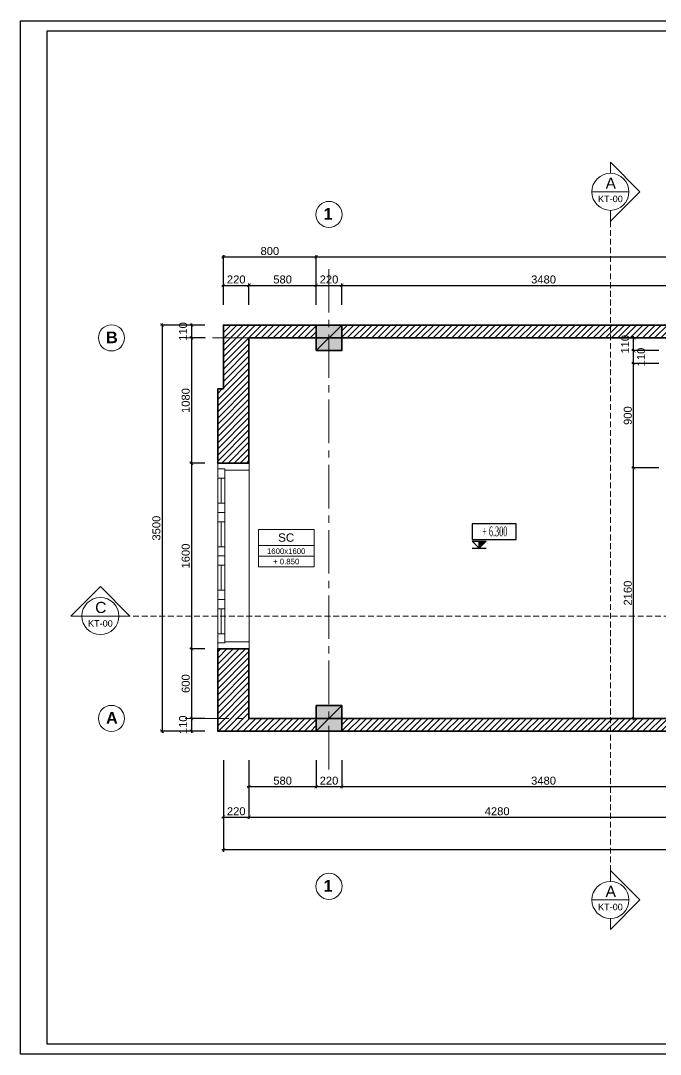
# Model space of a CAD drawing. Header units: millimetres. Extents: x 522695 to 636011, y 461124 to 505319.
# Drawn here: x 548392 to 553908, y 461124 to 470034 of the extents above; entities that cross this region are included whole.
import ezdxf
from ezdxf.enums import TextEntityAlignment as Align

# ---------------------------------------------------------------- set-up
doc = ezdxf.new("R2010")
doc.units = ezdxf.units.MM
doc.header["$LTSCALE"] = 500
doc.header["$MEASUREMENT"] = 0
doc.linetypes.add('CENTER2', pattern=[1.125, 0.75, -0.125, 0.125, -0.125])
doc.linetypes.add('DASHED2', pattern=[0.375, 0.25, -0.125])
doc.layers.get('0').update_dxf_attribs({"linetype": 'CONTINUOUS'})
doc.layers.get('DEFPOINTS').update_dxf_attribs({"color": 250, "linetype": 'CONTINUOUS'})
for name, color, linetype, lineweight in [('DH_CAT', 3, 'CONTINUOUS', 35), ('DH_HATCH', 250, 'CONTINUOUS', 5), ('DH_KHUAT', 149, 'DASHED2', 9), ('DH_KTHUOC', 8, 'CONTINUOUS', 5), ('DH_NOITHAT', 252, 'CONTINUOUS', 9), ('DH_TEXT', 4, 'CONTINUOUS', 13), ('DH_THAY', 4, 'CONTINUOUS', 13), ('DH_TRUC', 251, 'CENTER2', 5), ('TEXT', 3, 'CONTINUOUS', 25)]:
    doc.layers.add(name, color=color, linetype=linetype, lineweight=lineweight)
doc.layers.add('E_Thay', color=33, linetype='CONTINUOUS')
doc.layers.add('IN', color=5, linetype='CONTINUOUS')
doc.styles.add('arial', font='arial.ttf')
doc.styles.add('DH_ARIAL_B', font='arialbd.ttf')
doc.styles.add('DH_KITHUOC', font='arial.ttf')
doc.styles.add('ROMANSssss', font='vntimeh.shx', dxfattribs={"width": 0.55})
doc.dimstyles.new('DH_100s', dxfattribs={"dimtxt": 230, "dimasz": 100, "dimexe": 50, "dimexo": 0, "dimgap": 50, "dimtad": 1, "dimdec": 0, "dimzin": 0, "dimdsep": 46, "dimtxsty": 'DH_KITHUOC', "dimblk1": 'ARCHTICK', "dimblk2": 'ARCHTICK', "dimsah": 1, "dimcen": 90, "dimdle": 50, "dimclrd": 8, "dimclre": 8, "dimclrt": 4, "dimadec": 0, "dimazin": 0, "dimtfac": 100, "dimtdec": 0, "dimtofl": 0, "dimtmove": 2, "dimatfit": 3, "dimldrblk": 'ARCHTICK', "dimfxl": 1, "dimtolj": 2, "dimtzin": 0, "dimarcsym": 0})

# ---------------------------------------------------------------- blocks, each defined once
blk = doc.blocks.new('*U306')
blk.add_line((60, 270.4), (1540, 270.4))
at = {"color": 8}
for p, q in [((130, 60.4), (345, 60.4)), ((130, 30.4), (345, 30.4)), ((130, 0.4), (345, 0.4)), ((505, 60.4), (720, 60.4)), ((505, 30.4), (720, 30.4)), ((505, 0.4), (720, 0.4)), ((880, 60.4), (1095, 60.4)), ((880, 30.4), (1095, 30.4)), ((880, 0.4), (1095, 0.4)), ((1255, 60.4), (1470, 60.4)), ((1255, 30.4), (1470, 30.4)), ((1255, 0.4), (1470, 0.4))]:
    blk.add_line(p, q, dxfattribs=at)
for points in [[(50, 60.4), (60, 60.4), (60, 270.4), (0, 270.4), (0, 0.4), (50, 0.4)], [(1550, 60.4), (1540, 60.4), (1540, 270.4), (1600, 270.4), (1600, 0.4), (1550, 0.4)]]:
    blk.add_lwpolyline(points, close=True)
for points in [[(50, 60.4), (50, 0.4), (130, 0.4), (130, 60.4)], [(425, 60.4), (425, 0.4), (345, 0.4), (345, 60.4)], [(425, 60.4), (425, 0.4), (505, 0.4), (505, 60.4)], [(800, 60.4), (800, 0.4), (720, 0.4), (720, 60.4)], [(800, 60.4), (800, 0.4), (880, 0.4), (880, 60.4)], [(1175, 60.4), (1175, 0.4), (1095, 0.4), (1095, 60.4)], [(1175, 60.4), (1175, 0.4), (1255, 0.4), (1255, 60.4)], [(1550, 60.4), (1550, 0.4), (1470, 0.4), (1470, 60.4)]]:
    blk.add_lwpolyline(points, close=True, dxfattribs=at)
blk = doc.blocks.new('KHUNGTEN_A3')
at = {"color": 3}
blk.add_lwpolyline([(0, 14850), (21000, 14850), (21000, 0), (0, 0)], close=True, dxfattribs=at)
blk.add_lwpolyline([(380, 14704), (20854, 14704), (20854, 146), (380, 146)], close=True)
blk = doc.blocks.new('cot220')
at = {"layer": 'DH_HATCH'}
blk.add_hatch(color=256, dxfattribs=at).paths.add_polyline_path([(-110, -110), (110, -110), (110, 110), (-110, 110)])
at = {"layer": 'DH_CAT'}
blk.add_lwpolyline([(-110, -110), (110, -110), (110, 110), (-110, 110)], close=True, dxfattribs=at)
blk.add_lwpolyline([(110, 110), (-110, -110)], dxfattribs=at)
blk = doc.blocks.new('_ARCHTICK')
at = {"color": 0, "linetype": 'ByBlock', "const_width": 0.15}
blk.add_lwpolyline([(-0.5, -0.5), (0.5, 0.5)], dxfattribs=at)
blk = doc.blocks.new('*D468')
at = {"layer": 'DEFPOINTS', "color": 0, "transparency": 16777216}
for p in [(549980.3, 467409.8), (549865.6, 467299.8), (549980.3, 467299.8)]:
    blk.add_point(p, dxfattribs=at)
at = {"layer": 'DH_KTHUOC', "color": 8, "lineweight": -2, "transparency": 16777216}
for p, q in [((549865.6, 467424.8), (549865.6, 467284.8)), ((549980.3, 467409.8), (549850.6, 467409.8)), ((549980.3, 467299.8), (549850.6, 467299.8))]:
    blk.add_line(p, q, dxfattribs=at)
at = {"layer": 'DH_KTHUOC', "color": 8, "lineweight": -2, "transparency": 16777216, "xscale": 30, "yscale": 30, "zscale": 30}
for p, rotation in [((549865.6, 467409.8), 90), ((549865.6, 467299.8), 270)]:
    blk.add_blockref('_ARCHTICK', p, dxfattribs=dict(at, rotation=rotation))
at = {"layer": 'DH_KTHUOC', "color": 4, "transparency": 16777216, "insert": (549792.9, 467354.8), "char_height": 69, "attachment_point": 5, "rotation": 90, "style": 'DH_KITHUOC'}
blk.add_mtext('\\A2;110', dxfattribs=at)
blk = doc.blocks.new('*D469')
at = {"layer": 'DEFPOINTS', "color": 0, "transparency": 16777216}
for p in [(549980.3, 467299.8), (549865.6, 466219.8), (549980.3, 466219.8)]:
    blk.add_point(p, dxfattribs=at)
at = {"layer": 'DH_KTHUOC', "color": 8, "lineweight": -2, "transparency": 16777216}
for p, q in [((549980.3, 467299.8), (549850.6, 467299.8)), ((549865.6, 467314.8), (549865.6, 466204.8)), ((549980.3, 466219.8), (549850.6, 466219.8))]:
    blk.add_line(p, q, dxfattribs=at)
at = {"layer": 'DH_KTHUOC', "color": 8, "lineweight": -2, "transparency": 16777216, "xscale": 30, "yscale": 30, "zscale": 30}
for p, rotation in [((549865.6, 467299.8), 90), ((549865.6, 466219.8), 270)]:
    blk.add_blockref('_ARCHTICK', p, dxfattribs=dict(at, rotation=rotation))
at = {"layer": 'DH_KTHUOC', "color": 4, "transparency": 16777216, "insert": (549815.4, 466759.8), "char_height": 69, "attachment_point": 5, "rotation": 90, "style": 'DH_KITHUOC'}
blk.add_mtext('\\A2;1080', dxfattribs=at)
blk = doc.blocks.new('*D470')
at = {"layer": 'DEFPOINTS', "color": 0, "transparency": 16777216}
for p in [(549980.3, 466219.8), (549865.6, 464619.8), (549980.3, 464619.8)]:
    blk.add_point(p, dxfattribs=at)
at = {"layer": 'DH_KTHUOC', "color": 8, "lineweight": -2, "transparency": 16777216}
for p, q in [((549980.3, 466219.8), (549850.6, 466219.8)), ((549865.6, 466234.8), (549865.6, 464604.8)), ((549980.3, 464619.8), (549850.6, 464619.8))]:
    blk.add_line(p, q, dxfattribs=at)
at = {"layer": 'DH_KTHUOC', "color": 8, "lineweight": -2, "transparency": 16777216, "xscale": 30, "yscale": 30, "zscale": 30}
for p, rotation in [((549865.6, 466219.8), 90), ((549865.6, 464619.8), 270)]:
    blk.add_blockref('_ARCHTICK', p, dxfattribs=dict(at, rotation=rotation))
at = {"layer": 'DH_KTHUOC', "color": 4, "transparency": 16777216, "insert": (549815.4, 465419.8), "char_height": 69, "attachment_point": 5, "rotation": 90, "style": 'DH_KITHUOC'}
blk.add_mtext('\\A2;1600', dxfattribs=at)
blk = doc.blocks.new('*D471')
at = {"layer": 'DEFPOINTS', "color": 0, "transparency": 16777216}
for p in [(549980.3, 464619.8), (549865.6, 464019.8), (549980.3, 464019.8)]:
    blk.add_point(p, dxfattribs=at)
at = {"layer": 'DH_KTHUOC', "color": 8, "lineweight": -2, "transparency": 16777216}
for p, q in [((549980.3, 464619.8), (549850.6, 464619.8)), ((549865.6, 464634.8), (549865.6, 464004.8)), ((549980.3, 464019.8), (549850.6, 464019.8))]:
    blk.add_line(p, q, dxfattribs=at)
at = {"layer": 'DH_KTHUOC', "color": 8, "lineweight": -2, "transparency": 16777216, "xscale": 30, "yscale": 30, "zscale": 30}
for p, rotation in [((549865.6, 464619.8), 90), ((549865.6, 464019.8), 270)]:
    blk.add_blockref('_ARCHTICK', p, dxfattribs=dict(at, rotation=rotation))
at = {"layer": 'DH_KTHUOC', "color": 4, "transparency": 16777216, "insert": (549815.4, 464319.8), "char_height": 69, "attachment_point": 5, "rotation": 90, "style": 'DH_KITHUOC'}
blk.add_mtext('\\A2;600', dxfattribs=at)
blk = doc.blocks.new('*D472')
at = {"layer": 'DEFPOINTS', "color": 0, "transparency": 16777216}
for p in [(549980.3, 464019.8), (549865.6, 463909.8), (549980.3, 463909.8)]:
    blk.add_point(p, dxfattribs=at)
at = {"layer": 'DH_KTHUOC', "color": 8, "lineweight": -2, "transparency": 16777216}
for p, q in [((549865.6, 464034.8), (549865.6, 463894.8)), ((549980.3, 464019.8), (549850.6, 464019.8)), ((549980.3, 463909.8), (549850.6, 463909.8))]:
    blk.add_line(p, q, dxfattribs=at)
at = {"layer": 'DH_KTHUOC', "color": 8, "lineweight": -2, "transparency": 16777216, "xscale": 30, "yscale": 30, "zscale": 30}
for p, rotation in [((549865.6, 464019.8), 90), ((549865.6, 463909.8), 270)]:
    blk.add_blockref('_ARCHTICK', p, dxfattribs=dict(at, rotation=rotation))
at = {"layer": 'DH_KTHUOC', "color": 4, "transparency": 16777216, "insert": (549792.9, 463964.8), "char_height": 69, "attachment_point": 5, "rotation": 90, "style": 'DH_KITHUOC'}
blk.add_mtext('\\A2;110', dxfattribs=at)
blk = doc.blocks.new('*D473')
at = {"layer": 'DEFPOINTS', "color": 0, "transparency": 16777216}
for p in [(549980.3, 467409.8), (549612.6, 463909.8), (549980.3, 463909.8)]:
    blk.add_point(p, dxfattribs=at)
at = {"layer": 'DH_KTHUOC', "color": 8, "lineweight": -2, "transparency": 16777216}
for p, q in [((549612.6, 467424.8), (549612.6, 463894.8)), ((549980.3, 467409.8), (549597.6, 467409.8)), ((549980.3, 463909.8), (549597.6, 463909.8))]:
    blk.add_line(p, q, dxfattribs=at)
at = {"layer": 'DH_KTHUOC', "color": 8, "lineweight": -2, "transparency": 16777216, "xscale": 30, "yscale": 30, "zscale": 30}
for p, rotation in [((549612.6, 467409.8), 90), ((549612.6, 463909.8), 270)]:
    blk.add_blockref('_ARCHTICK', p, dxfattribs=dict(at, rotation=rotation))
at = {"layer": 'DH_KTHUOC', "color": 4, "transparency": 16777216, "insert": (549562.3, 465659.8), "char_height": 69, "attachment_point": 5, "rotation": 90, "style": 'DH_KITHUOC'}
blk.add_mtext('\\A2;3500', dxfattribs=at)
blk = doc.blocks.new('*D483')
at = {"layer": 'DEFPOINTS', "color": 0, "transparency": 16777216}
for p in [(550940.8, 467998.1), (550140.8, 467584), (550940.8, 467584)]:
    blk.add_point(p, dxfattribs=at)
at = {"layer": 'DH_KTHUOC', "color": 8, "lineweight": -2, "transparency": 16777216}
for p, q in [((550125.8, 467998.1), (550955.8, 467998.1)), ((550140.8, 467584), (550140.8, 468013.1)), ((550940.8, 467584), (550940.8, 468013.1))]:
    blk.add_line(p, q, dxfattribs=at)
at = {"layer": 'DH_KTHUOC', "color": 8, "lineweight": -2, "transparency": 16777216, "xscale": 30, "yscale": 30, "zscale": 30, "rotation": 180}
blk.add_blockref('_ARCHTICK', (550140.8, 467998.1), dxfattribs=at)
at = {"layer": 'DH_KTHUOC', "color": 8, "lineweight": -2, "transparency": 16777216, "xscale": 30, "yscale": 30, "zscale": 30}
blk.add_blockref('_ARCHTICK', (550940.8, 467998.1), dxfattribs=at)
at = {"layer": 'DH_KTHUOC', "color": 4, "transparency": 16777216, "insert": (550540.8, 468048.3), "char_height": 69, "attachment_point": 5, "style": 'DH_KITHUOC'}
blk.add_mtext('\\A2;800', dxfattribs=at)
blk = doc.blocks.new('*D484')
at = {"layer": 'DEFPOINTS', "color": 0, "transparency": 16777216}
for p in [(551160.8, 467752.8), (550940.8, 467584), (551160.8, 467584)]:
    blk.add_point(p, dxfattribs=at)
at = {"layer": 'DH_KTHUOC', "color": 8, "lineweight": -2, "transparency": 16777216}
for p, q in [((550925.8, 467752.8), (551175.8, 467752.8)), ((550940.8, 467584), (550940.8, 467767.8)), ((551160.8, 467584), (551160.8, 467767.8))]:
    blk.add_line(p, q, dxfattribs=at)
at = {"layer": 'DH_KTHUOC', "color": 8, "lineweight": -2, "transparency": 16777216, "xscale": 30, "yscale": 30, "zscale": 30, "rotation": 180}
blk.add_blockref('_ARCHTICK', (550940.8, 467752.8), dxfattribs=at)
at = {"layer": 'DH_KTHUOC', "color": 8, "lineweight": -2, "transparency": 16777216, "xscale": 30, "yscale": 30, "zscale": 30}
blk.add_blockref('_ARCHTICK', (551160.8, 467752.8), dxfattribs=at)
at = {"layer": 'DH_KTHUOC', "color": 4, "transparency": 16777216, "insert": (551050.8, 467803), "char_height": 69, "attachment_point": 5, "style": 'DH_KITHUOC'}
blk.add_mtext('\\A2;220', dxfattribs=at)
blk = doc.blocks.new('*D485')
at = {"layer": 'DEFPOINTS', "color": 0, "transparency": 16777216}
for p in [(554640.8, 467752.8), (551160.8, 467584), (554640.8, 467584)]:
    blk.add_point(p, dxfattribs=at)
at = {"layer": 'DH_KTHUOC', "color": 8, "lineweight": -2, "transparency": 16777216}
for p, q in [((551145.8, 467752.8), (554655.8, 467752.8)), ((551160.8, 467584), (551160.8, 467767.8)), ((554640.8, 467584), (554640.8, 467767.8))]:
    blk.add_line(p, q, dxfattribs=at)
at = {"layer": 'DH_KTHUOC', "color": 8, "lineweight": -2, "transparency": 16777216, "xscale": 30, "yscale": 30, "zscale": 30, "rotation": 180}
blk.add_blockref('_ARCHTICK', (551160.8, 467752.8), dxfattribs=at)
at = {"layer": 'DH_KTHUOC', "color": 8, "lineweight": -2, "transparency": 16777216, "xscale": 30, "yscale": 30, "zscale": 30}
blk.add_blockref('_ARCHTICK', (554640.8, 467752.8), dxfattribs=at)
at = {"layer": 'DH_KTHUOC', "color": 4, "transparency": 16777216, "insert": (552900.8, 467803), "char_height": 69, "attachment_point": 5, "style": 'DH_KITHUOC'}
blk.add_mtext('\\A2;3480', dxfattribs=at)
blk = doc.blocks.new('*D491')
at = {"layer": 'DEFPOINTS', "color": 0, "transparency": 16777216}
for p in [(558140.8, 467998.1), (550940.8, 467584), (558140.8, 467584)]:
    blk.add_point(p, dxfattribs=at)
at = {"layer": 'DH_KTHUOC', "color": 8, "lineweight": -2, "transparency": 16777216}
for p, q in [((550925.8, 467998.1), (558155.8, 467998.1)), ((550940.8, 467584), (550940.8, 468013.1)), ((558140.8, 467584), (558140.8, 468013.1))]:
    blk.add_line(p, q, dxfattribs=at)
at = {"layer": 'DH_KTHUOC', "color": 8, "lineweight": -2, "transparency": 16777216, "xscale": 30, "yscale": 30, "zscale": 30, "rotation": 180}
blk.add_blockref('_ARCHTICK', (550940.8, 467998.1), dxfattribs=at)
at = {"layer": 'DH_KTHUOC', "color": 8, "lineweight": -2, "transparency": 16777216, "xscale": 30, "yscale": 30, "zscale": 30}
blk.add_blockref('_ARCHTICK', (558140.8, 467998.1), dxfattribs=at)
at = {"layer": 'DH_KTHUOC', "color": 4, "transparency": 16777216, "insert": (554540.8, 468048.3), "char_height": 69, "attachment_point": 5, "style": 'DH_KITHUOC'}
blk.add_mtext('\\A2;7200', dxfattribs=at)
blk = doc.blocks.new('*D492')
at = {"layer": 'DEFPOINTS', "color": 0, "transparency": 16777216}
for p in [(550360.8, 467752.8), (550140.8, 467584), (550360.8, 467584)]:
    blk.add_point(p, dxfattribs=at)
at = {"layer": 'DH_KTHUOC', "color": 8, "lineweight": -2, "transparency": 16777216}
for p, q in [((550125.8, 467752.8), (550375.8, 467752.8)), ((550140.8, 467584), (550140.8, 467767.8)), ((550360.8, 467584), (550360.8, 467767.8))]:
    blk.add_line(p, q, dxfattribs=at)
at = {"layer": 'DH_KTHUOC', "color": 8, "lineweight": -2, "transparency": 16777216, "xscale": 30, "yscale": 30, "zscale": 30, "rotation": 180}
blk.add_blockref('_ARCHTICK', (550140.8, 467752.8), dxfattribs=at)
at = {"layer": 'DH_KTHUOC', "color": 8, "lineweight": -2, "transparency": 16777216, "xscale": 30, "yscale": 30, "zscale": 30}
blk.add_blockref('_ARCHTICK', (550360.8, 467752.8), dxfattribs=at)
at = {"layer": 'DH_KTHUOC', "color": 4, "transparency": 16777216, "insert": (550250.8, 467803), "char_height": 69, "attachment_point": 5, "style": 'DH_KITHUOC'}
blk.add_mtext('\\A2;220', dxfattribs=at)
blk = doc.blocks.new('*D493')
at = {"layer": 'DEFPOINTS', "color": 0, "transparency": 16777216}
for p in [(550940.8, 467752.8), (550360.8, 467584), (550940.8, 467584)]:
    blk.add_point(p, dxfattribs=at)
at = {"layer": 'DH_KTHUOC', "color": 8, "lineweight": -2, "transparency": 16777216}
for p, q in [((550345.8, 467752.8), (550955.8, 467752.8)), ((550360.8, 467584), (550360.8, 467767.8)), ((550940.8, 467584), (550940.8, 467767.8))]:
    blk.add_line(p, q, dxfattribs=at)
at = {"layer": 'DH_KTHUOC', "color": 8, "lineweight": -2, "transparency": 16777216, "xscale": 30, "yscale": 30, "zscale": 30, "rotation": 180}
blk.add_blockref('_ARCHTICK', (550360.8, 467752.8), dxfattribs=at)
at = {"layer": 'DH_KTHUOC', "color": 8, "lineweight": -2, "transparency": 16777216, "xscale": 30, "yscale": 30, "zscale": 30}
blk.add_blockref('_ARCHTICK', (550940.8, 467752.8), dxfattribs=at)
at = {"layer": 'DH_KTHUOC', "color": 4, "transparency": 16777216, "insert": (550650.8, 467803), "char_height": 69, "attachment_point": 5, "style": 'DH_KITHUOC'}
blk.add_mtext('\\A2;580', dxfattribs=at)
blk = doc.blocks.new('*D494')
at = {"layer": 'DEFPOINTS', "color": 0, "transparency": 16777216}
for p in [(550140.8, 463660.4), (550360.8, 463660.4), (550360.8, 463168.6)]:
    blk.add_point(p, dxfattribs=at)
at = {"layer": 'DH_KTHUOC', "color": 8, "lineweight": -2, "transparency": 16777216}
for p, q in [((550140.8, 463660.4), (550140.8, 463153.6)), ((550360.8, 463660.4), (550360.8, 463153.6)), ((550125.8, 463168.6), (550375.8, 463168.6))]:
    blk.add_line(p, q, dxfattribs=at)
at = {"layer": 'DH_KTHUOC', "color": 8, "lineweight": -2, "transparency": 16777216, "xscale": 30, "yscale": 30, "zscale": 30, "rotation": 180}
blk.add_blockref('_ARCHTICK', (550140.8, 463168.6), dxfattribs=at)
at = {"layer": 'DH_KTHUOC', "color": 8, "lineweight": -2, "transparency": 16777216, "xscale": 30, "yscale": 30, "zscale": 30}
blk.add_blockref('_ARCHTICK', (550360.8, 463168.6), dxfattribs=at)
at = {"layer": 'DH_KTHUOC', "color": 4, "transparency": 16777216, "insert": (550250.8, 463218.9), "char_height": 69, "attachment_point": 5, "style": 'DH_KITHUOC'}
blk.add_mtext('\\A2;220', dxfattribs=at)
blk = doc.blocks.new('*D495')
at = {"layer": 'DEFPOINTS', "color": 0, "transparency": 16777216}
for p in [(550360.8, 463660.4), (550940.8, 463660.4), (550940.8, 463432.5)]:
    blk.add_point(p, dxfattribs=at)
at = {"layer": 'DH_KTHUOC', "color": 8, "lineweight": -2, "transparency": 16777216}
for p, q in [((550360.8, 463660.4), (550360.8, 463417.5)), ((550940.8, 463660.4), (550940.8, 463417.5)), ((550345.8, 463432.5), (550955.8, 463432.5))]:
    blk.add_line(p, q, dxfattribs=at)
at = {"layer": 'DH_KTHUOC', "color": 8, "lineweight": -2, "transparency": 16777216, "xscale": 30, "yscale": 30, "zscale": 30, "rotation": 180}
blk.add_blockref('_ARCHTICK', (550360.8, 463432.5), dxfattribs=at)
at = {"layer": 'DH_KTHUOC', "color": 8, "lineweight": -2, "transparency": 16777216, "xscale": 30, "yscale": 30, "zscale": 30}
blk.add_blockref('_ARCHTICK', (550940.8, 463432.5), dxfattribs=at)
at = {"layer": 'DH_KTHUOC', "color": 4, "transparency": 16777216, "insert": (550650.8, 463482.8), "char_height": 69, "attachment_point": 5, "style": 'DH_KITHUOC'}
blk.add_mtext('\\A2;580', dxfattribs=at)
blk = doc.blocks.new('*D496')
at = {"layer": 'DEFPOINTS', "color": 0, "transparency": 16777216}
for p in [(550940.8, 463660.4), (551160.8, 463660.4), (551160.8, 463432.5)]:
    blk.add_point(p, dxfattribs=at)
at = {"layer": 'DH_KTHUOC', "color": 8, "lineweight": -2, "transparency": 16777216}
for p, q in [((550940.8, 463660.4), (550940.8, 463417.5)), ((551160.8, 463660.4), (551160.8, 463417.5)), ((550925.8, 463432.5), (551175.8, 463432.5))]:
    blk.add_line(p, q, dxfattribs=at)
at = {"layer": 'DH_KTHUOC', "color": 8, "lineweight": -2, "transparency": 16777216, "xscale": 30, "yscale": 30, "zscale": 30, "rotation": 180}
blk.add_blockref('_ARCHTICK', (550940.8, 463432.5), dxfattribs=at)
at = {"layer": 'DH_KTHUOC', "color": 8, "lineweight": -2, "transparency": 16777216, "xscale": 30, "yscale": 30, "zscale": 30}
blk.add_blockref('_ARCHTICK', (551160.8, 463432.5), dxfattribs=at)
at = {"layer": 'DH_KTHUOC', "color": 4, "transparency": 16777216, "insert": (551050.8, 463482.8), "char_height": 69, "attachment_point": 5, "style": 'DH_KITHUOC'}
blk.add_mtext('\\A2;220', dxfattribs=at)
blk = doc.blocks.new('*D497')
at = {"layer": 'DEFPOINTS', "color": 0, "transparency": 16777216}
for p in [(551160.8, 463660.4), (554640.8, 463660.4), (554640.8, 463432.5)]:
    blk.add_point(p, dxfattribs=at)
at = {"layer": 'DH_KTHUOC', "color": 8, "lineweight": -2, "transparency": 16777216}
for p, q in [((551160.8, 463660.4), (551160.8, 463417.5)), ((554640.8, 463660.4), (554640.8, 463417.5)), ((551145.8, 463432.5), (554655.8, 463432.5))]:
    blk.add_line(p, q, dxfattribs=at)
at = {"layer": 'DH_KTHUOC', "color": 8, "lineweight": -2, "transparency": 16777216, "xscale": 30, "yscale": 30, "zscale": 30, "rotation": 180}
blk.add_blockref('_ARCHTICK', (551160.8, 463432.5), dxfattribs=at)
at = {"layer": 'DH_KTHUOC', "color": 8, "lineweight": -2, "transparency": 16777216, "xscale": 30, "yscale": 30, "zscale": 30}
blk.add_blockref('_ARCHTICK', (554640.8, 463432.5), dxfattribs=at)
at = {"layer": 'DH_KTHUOC', "color": 4, "transparency": 16777216, "insert": (552900.8, 463482.8), "char_height": 69, "attachment_point": 5, "style": 'DH_KITHUOC'}
blk.add_mtext('\\A2;3480', dxfattribs=at)
blk = doc.blocks.new('*D504')
at = {"layer": 'DEFPOINTS', "color": 0, "transparency": 16777216}
for p in [(550140.8, 463660.4), (558140.8, 463660.4), (550140.8, 462885.8)]:
    blk.add_point(p, dxfattribs=at)
at = {"layer": 'DH_KTHUOC', "color": 8, "lineweight": -2, "transparency": 16777216}
for p, q in [((550140.8, 463660.4), (550140.8, 462870.8)), ((558140.8, 463660.4), (558140.8, 462870.8)), ((558155.8, 462885.8), (550125.8, 462885.8))]:
    blk.add_line(p, q, dxfattribs=at)
at = {"layer": 'DH_KTHUOC', "color": 8, "lineweight": -2, "transparency": 16777216, "xscale": 30, "yscale": 30, "zscale": 30, "rotation": 180}
blk.add_blockref('_ARCHTICK', (550140.8, 462885.8), dxfattribs=at)
at = {"layer": 'DH_KTHUOC', "color": 8, "lineweight": -2, "transparency": 16777216, "xscale": 30, "yscale": 30, "zscale": 30}
blk.add_blockref('_ARCHTICK', (558140.8, 462885.8), dxfattribs=at)
at = {"layer": 'DH_KTHUOC', "color": 4, "transparency": 16777216, "insert": (554140.8, 462936), "char_height": 69, "attachment_point": 5, "style": 'DH_KITHUOC'}
blk.add_mtext('\\A2;8000', dxfattribs=at)
blk = doc.blocks.new('*D505')
at = {"layer": 'DEFPOINTS', "color": 0, "transparency": 16777216}
for p in [(550360.8, 463660.4), (554640.8, 463660.4), (554640.8, 463168.6)]:
    blk.add_point(p, dxfattribs=at)
at = {"layer": 'DH_KTHUOC', "color": 8, "lineweight": -2, "transparency": 16777216}
for p, q in [((550360.8, 463660.4), (550360.8, 463153.6)), ((554640.8, 463660.4), (554640.8, 463153.6)), ((550345.8, 463168.6), (554655.8, 463168.6))]:
    blk.add_line(p, q, dxfattribs=at)
at = {"layer": 'DH_KTHUOC', "color": 8, "lineweight": -2, "transparency": 16777216, "xscale": 30, "yscale": 30, "zscale": 30, "rotation": 180}
blk.add_blockref('_ARCHTICK', (550360.8, 463168.6), dxfattribs=at)
at = {"layer": 'DH_KTHUOC', "color": 8, "lineweight": -2, "transparency": 16777216, "xscale": 30, "yscale": 30, "zscale": 30}
blk.add_blockref('_ARCHTICK', (554640.8, 463168.6), dxfattribs=at)
at = {"layer": 'DH_KTHUOC', "color": 4, "transparency": 16777216, "insert": (552500.8, 463218.9), "char_height": 69, "attachment_point": 5, "style": 'DH_KITHUOC'}
blk.add_mtext('\\A2;4280', dxfattribs=at)
blk = doc.blocks.new('*D514')
at = {"layer": 'DEFPOINTS', "color": 0, "transparency": 16777216}
for p in [(553677.6, 466179.8), (553894.6, 466179.8), (553894.6, 464019.8)]:
    blk.add_point(p, dxfattribs=at)
at = {"layer": 'DH_KTHUOC', "color": 8, "lineweight": -2, "transparency": 16777216}
for p, q in [((553894.6, 466179.8), (553662.6, 466179.8)), ((553677.6, 464004.8), (553677.6, 466194.8)), ((553894.6, 464019.8), (553662.6, 464019.8))]:
    blk.add_line(p, q, dxfattribs=at)
at = {"layer": 'DH_KTHUOC', "color": 8, "lineweight": -2, "transparency": 16777216, "xscale": 30, "yscale": 30, "zscale": 30}
for p, rotation in [((553677.6, 466179.8), 90), ((553677.6, 464019.8), 270)]:
    blk.add_blockref('_ARCHTICK', p, dxfattribs=dict(at, rotation=rotation))
at = {"layer": 'DH_KTHUOC', "color": 4, "transparency": 16777216, "insert": (553627.3, 465099.8), "char_height": 69, "attachment_point": 5, "rotation": 90, "style": 'DH_KITHUOC'}
blk.add_mtext('\\A2;2160', dxfattribs=at)
blk = doc.blocks.new('*D515')
at = {"layer": 'DEFPOINTS', "color": 0, "transparency": 16777216}
for p in [(553677.6, 467079.8), (553894.6, 467079.8), (553894.6, 466179.8)]:
    blk.add_point(p, dxfattribs=at)
at = {"layer": 'DH_KTHUOC', "color": 8, "lineweight": -2, "transparency": 16777216}
for p, q in [((553894.6, 467079.8), (553662.6, 467079.8)), ((553677.6, 466164.8), (553677.6, 467094.8)), ((553894.6, 466179.8), (553662.6, 466179.8))]:
    blk.add_line(p, q, dxfattribs=at)
at = {"layer": 'DH_KTHUOC', "color": 8, "lineweight": -2, "transparency": 16777216, "xscale": 30, "yscale": 30, "zscale": 30}
for p, rotation in [((553677.6, 467079.8), 90), ((553677.6, 466179.8), 270)]:
    blk.add_blockref('_ARCHTICK', p, dxfattribs=dict(at, rotation=rotation))
at = {"layer": 'DH_KTHUOC', "color": 4, "transparency": 16777216, "insert": (553627.3, 466629.8), "char_height": 69, "attachment_point": 5, "rotation": 90, "style": 'DH_KITHUOC'}
blk.add_mtext('\\A2;900', dxfattribs=at)
blk = doc.blocks.new('*D516')
at = {"layer": 'DEFPOINTS', "color": 0, "transparency": 16777216}
for p in [(553677.6, 467189.8), (553894.6, 467189.8), (553894.6, 467079.8)]:
    blk.add_point(p, dxfattribs=at)
at = {"layer": 'DH_KTHUOC', "color": 8, "lineweight": -2, "transparency": 16777216}
for p, q in [((553894.6, 467189.8), (553662.6, 467189.8)), ((553677.6, 467064.8), (553677.6, 467204.8)), ((553894.6, 467079.8), (553662.6, 467079.8))]:
    blk.add_line(p, q, dxfattribs=at)
at = {"layer": 'DH_KTHUOC', "color": 8, "lineweight": -2, "transparency": 16777216, "xscale": 30, "yscale": 30, "zscale": 30}
for p, rotation in [((553677.6, 467189.8), 90), ((553677.6, 467079.8), 270)]:
    blk.add_blockref('_ARCHTICK', p, dxfattribs=dict(at, rotation=rotation))
at = {"layer": 'DH_KTHUOC', "color": 4, "transparency": 16777216, "insert": (553742.1, 467134.8), "char_height": 69, "attachment_point": 5, "rotation": 90, "style": 'DH_KITHUOC'}
blk.add_mtext('\\A2;110', dxfattribs=at)
blk = doc.blocks.new('*D517')
at = {"layer": 'DEFPOINTS', "color": 0, "transparency": 16777216}
for p in [(553677.6, 467299.8), (553894.6, 467299.8), (553894.6, 467189.8)]:
    blk.add_point(p, dxfattribs=at)
at = {"layer": 'DH_KTHUOC', "color": 8, "lineweight": -2, "transparency": 16777216}
for p, q in [((553894.6, 467299.8), (553662.6, 467299.8)), ((553677.6, 467174.8), (553677.6, 467314.8)), ((553894.6, 467189.8), (553662.6, 467189.8))]:
    blk.add_line(p, q, dxfattribs=at)
at = {"layer": 'DH_KTHUOC', "color": 8, "lineweight": -2, "transparency": 16777216, "xscale": 30, "yscale": 30, "zscale": 30}
for p, rotation in [((553677.6, 467299.8), 90), ((553677.6, 467189.8), 270)]:
    blk.add_blockref('_ARCHTICK', p, dxfattribs=dict(at, rotation=rotation))
at = {"layer": 'DH_KTHUOC', "color": 4, "transparency": 16777216, "insert": (553604.8, 467244.8), "char_height": 69, "attachment_point": 5, "rotation": 90, "style": 'DH_KITHUOC'}
blk.add_mtext('\\A2;110', dxfattribs=at)
blk = doc.blocks.new('CosSan')
at = {"lineweight": 25}
blk.add_hatch(color=8, dxfattribs=at).paths.add_polyline_path([(160, 160), (0, 160), (0, 0)])
at = {"color": 8, "lineweight": 25}
for p, q in [((-160, 0), (160, 0)), ((0, 0), (0, 160))]:
    blk.add_line(p, q, dxfattribs=at)
blk.add_lwpolyline([(0, 0), (-160, 160), (160, 160)], close=True, dxfattribs=at)
at = {"color": 8}
blk.add_wipeout([(-161, 550), (-161, 200), (839, 200), (839, 550)], dxfattribs=at).dxf.layer = 'E_Thay'
at = {"color": 8, "lineweight": 25}
blk.add_lwpolyline([(-161, 200), (839, 200), (839, 550), (-161, 550)], close=True, dxfattribs=at)
at = {"layer": 'E_Thay', "color": 8, "lineweight": 25}
blk.add_line((-160, 160), (160, 160), dxfattribs=at)
at = {"style": 'ROMANSssss', "width": 0.55}
blk.add_attdef('%%P0,000', text='', height=220, dxfattribs=at).set_placement((353, 271), align=Align.CENTER)
blk = doc.blocks.new('*U211')
at = {"color": 8}
for points in [[(0, 518), (0, 636), (318, 318), (0, 0), (0, 118)], [(-200, 318), (200, 318)], [(0, -7112), (0, -6993), (318, -7312), (0, -7630), (0, -7512)], [(-200, -7312), (200, -7312)]]:
    blk.add_lwpolyline(points, dxfattribs=at)
for centre in [(0, 318), (0, -7312)]:
    blk.add_circle(centre, 200, dxfattribs=at)
at = {"layer": 'DH_KHUAT', "color": 250, "linetype": 'DASHED2', "ltscale": 0.5}
blk.add_lwpolyline([(0, 0), (0, -7112)], dxfattribs=at)
at = {"style": 'arial'}
for p in [(4, 411), (4, -7219)]:
    blk.add_text('A', height=120, dxfattribs=at).set_placement(p, align=Align.MIDDLE_CENTER)
for p in [(0, 186), (0, -7444)]:
    blk.add_attdef('KYHIEU', text='', height=70, dxfattribs=at).set_placement(p, align=Align.BOTTOM_CENTER)
blk = doc.blocks.new('*U210')
at = {"color": 8}
for points in [[(-118, 0), (0, 0), (-318, 318), (-636, 0), (-518, 0)], [(12617, 0), (12735, 0), (12417, 318), (12098, 0), (12217, 0)], [(-518, 0), (-118, 0)], [(12217, 0), (12617, 0)]]:
    blk.add_lwpolyline(points, dxfattribs=at)
at = {"color": 250, "linetype": 'DASHED2', "ltscale": 0.5}
blk.add_lwpolyline([(12098, 0), (-118, 0)], dxfattribs=at)
at = {"color": 8}
for centre in [(-318, 0), (12417, 0)]:
    blk.add_circle(centre, 200, dxfattribs=at)
at = {"style": 'arial'}
for p in [(-314, 93), (12421, 93)]:
    blk.add_text('C', height=120, dxfattribs=at).set_placement(p, align=Align.MIDDLE_CENTER)
for p in [(-318, -135), (12417, -135)]:
    blk.add_attdef('KH', text='', height=70, dxfattribs=at).set_placement(p, align=Align.BOTTOM_CENTER)
blk = doc.blocks.new('CUA')
blk.add_wipeout([(0, 400), (600, 400), (600, 0), (0, 0)]).dxf.layer = 'DH_KTHUOC'
at = {"layer": 'DH_KTHUOC'}
blk.add_lwpolyline([(0, 0), (600, 0), (600, 400), (0, 400)], close=True, dxfattribs=at)
for points in [[(0, 230), (600, 230)], [(0, 115), (600, 115)]]:
    blk.add_lwpolyline(points, dxfattribs=at)
at = {"layer": 'DH_KTHUOC', "style": 'arial'}
for tag, height, p in [('CUA', 90, (300, 269)), ('KICHTHUOC', 60, (300, 137)), ('COS', 60, (300, 26))]:
    blk.add_attdef(tag, text='', height=height, dxfattribs=at).set_placement(p, align=Align.CENTER)

msp = doc.modelspace()

# ---------------------------------------------------------------- hatches: boundary and pattern name
at = {"layer": 'DH_HATCH'}
h = msp.add_hatch(dxfattribs=at)
h.set_pattern_fill('ANSI31', color=256, scale=300, style=0)
h.set_pattern_definition([(45, (456063.38, 481616.352), (-26.516504, 26.516504), [])])
h.paths.add_polyline_path([(550140.8, 466859.8), (550091.2, 466859.8), (550091.2, 466219.8), (550140.8, 466219.8)])
h.paths.add_polyline_path([(550140.8, 464619.8), (550091.2, 464619.8), (550091.2, 464019.8), (550140.8, 464019.8)])
h.paths.add_polyline_path([(550140.8, 464019.8), (550091.2, 464019.8), (550091.2, 463909.8), (550140.8, 463909.8)])
h.paths.add_polyline_path([(550360.8, 467299.8), (550940.8, 467299.8), (550940.8, 467409.8), (550140.8, 467409.8), (550140.8, 466219.8), (550360.8, 466219.8)])
h.paths.add_polyline_path([(550360.8, 464619.8), (550140.8, 464619.8), (550140.8, 463909.8), (550940.8, 463909.8), (550940.8, 464019.8), (550360.8, 464019.8)])
h.paths.add_polyline_path([(554640.8, 464019.8), (551160.8, 464019.8), (551160.8, 463909.8), (554640.8, 463909.8)])
h.paths.add_polyline_path([(554860.8, 465489.8), (554910.8, 465489.8), (554910.8, 465599.8), (554860.8, 465599.8), (554860.8, 466179.8), (554750.8, 466179.8), (554750.8, 464129.8), (554860.8, 464129.8)])
h.paths.add_polyline_path([(557920.8, 464019.8), (557330.8, 464019.8), (557330.8, 464489.8), (557220.8, 464489.8), (557220.8, 464019.8), (554860.8, 464019.8), (554860.8, 463909.8), (557920.8, 463909.8)])
h.paths.add_polyline_path([(557430.8, 465599.8), (555710.8, 465599.8), (555710.8, 465489.8), (557220.8, 465489.8), (557220.8, 465289.8), (557330.8, 465289.8), (557330.8, 465489.8), (557430.8, 465489.8)])
h.paths.add_polyline_path([(558140.8, 467189.8), (558030.8, 467189.8), (558030.8, 465599.8), (557930.8, 465599.8), (557930.8, 465489.8), (558030.8, 465489.8), (558030.8, 464129.8), (558140.8, 464129.8)])
h.paths.add_polyline_path([(557920.8, 467409.8), (554860.8, 467409.8), (554860.8, 467299.8), (557920.8, 467299.8)])
h.paths.add_polyline_path([(554640.8, 467409.8), (551160.8, 467409.8), (551160.8, 467299.8), (554640.8, 467299.8)])
h.paths.add_polyline_path([(554860.8, 467189.8), (554750.8, 467189.8), (554750.8, 467079.8), (554860.8, 467079.8)])

# ---------------------------------------------------------------- linework, layer by layer
at = {"layer": 'DH_CAT'}
for points in [[(550140.8, 466859.8), (550140.8, 467409.8), (558140.8, 467409.8), (558140.8, 463909.8), (550140.8, 463909.8)], [(550360.8, 466219.8), (550360.8, 467299.8), (558030.8, 467299.8), (558030.8, 465599.8)], [(550141.2, 466859.8), (550091.2, 466859.8), (550091.2, 466219.8), (550141.2, 466219.8)], [(550360.8, 466219.8), (550140.8, 466219.8)], [(550141.2, 464619.8), (550091.2, 464619.8), (550091.2, 463909.8), (550140.8, 463909.8)], [(550360.8, 464619.8), (550140.8, 464619.8)], [(557220.8, 464019.8), (550360.8, 464019.8), (550360.8, 464619.8)]]:
    msp.add_lwpolyline(points, dxfattribs=at)
at = {"layer": 'DH_THAY'}
for centre in [(551050.8, 468363.9), (549175.1, 467299.8), (549175.1, 464019.8), (551050.8, 462572.3)]:
    msp.add_circle(centre, 112.5, dxfattribs=at)
at = {"layer": 'DH_TRUC'}
for p, q in [((551050.8, 467892.9), (551050.8, 463572.9)), ((558297.4, 467299.8), (549810.7, 467299.8)), ((549810.7, 464019.8), (558297.4, 464019.8))]:
    msp.add_line(p, q, dxfattribs=at)

# ---------------------------------------------------------------- block references
at = {"xscale": 0.6000000000058208, "yscale": 0.6000000000058208, "zscale": 0.6000000000058208}
msp.add_blockref('KHUNGTEN_A3', (548392.2, 461124.2), dxfattribs=at)
at = {"layer": 'DH_CAT'}
for p in [(551050.8, 467299.8), (551050.8, 464019.8)]:
    msp.add_blockref('cot220', p, dxfattribs=at)
at = {"layer": 'DH_NOITHAT', "rotation": 270}
msp.add_blockref('*U306', (550091.2, 466219.8), dxfattribs=at)
at = {"layer": 'DH_THAY'}
ref = msp.add_blockref('*U211', (553477.3, 468304.6), dxfattribs=dict(at, xscale=0.8000000000000114, yscale=0.8000000000000114, zscale=0.8000000000000114))
ref.add_attrib('KYHIEU', 'KT-00', dxfattribs={"layer": '0', "height": 56, "style": 'arial'}).set_placement((553477.3, 462349.2), align=Align.BOTTOM_CENTER)
ref.add_attrib('KYHIEU', 'KT-00', dxfattribs={"layer": '0', "height": 56, "style": 'arial'}).set_placement((553477.3, 468453.1), align=Align.BOTTOM_CENTER)
ref = msp.add_blockref('*U210', (549334.1, 464902), dxfattribs=dict(at, xscale=0.8, yscale=0.8, zscale=0.8))
ref.add_attrib('KH', 'KT-00', dxfattribs={"layer": '0', "height": 56, "style": 'arial'}).set_placement((559267.5, 464793.9), align=Align.BOTTOM_CENTER)
ref.add_attrib('KH', 'KT-00', dxfattribs={"layer": '0', "height": 56, "style": 'arial'}).set_placement((549079.6, 464793.9), align=Align.BOTTOM_CENTER)

# ---------------------------------------------------------------- texts
at = {"layer": 'DH_TEXT', "style": 'DH_ARIAL_B'}
for s, p in [('1', (551004.3, 468318.4)), ('B', (549128.5, 467254.2)), ('A', (549128.5, 463974.2)), ('1', (551004.3, 462526.7))]:
    msp.add_text(s, height=100, dxfattribs=at).set_placement(p)

# ---------------------------------------------------------------- dimensions: what is measured, and where the dimension line sits
at = {"layer": 'DH_KTHUOC'}
for base, p1, p2, picture, middle in [((550940.8, 467998.1), (550140.8, 467584), (550940.8, 467584), '*D483', (550540.8, 468048.3)), ((558140.8, 467998.1), (550940.8, 467584), (558140.8, 467584), '*D491', (554540.8, 468048.3)), ((550360.8, 467752.8), (550140.8, 467584), (550360.8, 467584), '*D492', (550250.8, 467803)), ((550940.8, 467752.8), (550360.8, 467584), (550940.8, 467584), '*D493', (550650.8, 467803)), ((551160.8, 467752.8), (550940.8, 467584), (551160.8, 467584), '*D484', (551050.8, 467803)), ((554640.8, 467752.8), (551160.8, 467584), (554640.8, 467584), '*D485', (552900.8, 467803)), ((550360.8, 463168.6), (550140.8, 463660.4), (550360.8, 463660.4), '*D494', (550250.8, 463218.9)), ((550140.8, 462885.8), (558140.8, 463660.4), (550140.8, 463660.4), '*D504', (554140.8, 462936)), ((550940.8, 463432.5), (550360.8, 463660.4), (550940.8, 463660.4), '*D495', (550650.8, 463482.8)), ((554640.8, 463168.6), (550360.8, 463660.4), (554640.8, 463660.4), '*D505', (552500.8, 463218.9)), ((551160.8, 463432.5), (550940.8, 463660.4), (551160.8, 463660.4), '*D496', (551050.8, 463482.8)), ((554640.8, 463432.5), (551160.8, 463660.4), (554640.8, 463660.4), '*D497', (552900.8, 463482.8))]:
    dim = msp.add_linear_dim(base=base, p1=p1, p2=p2, dimstyle='DH_100s', override={"dimscale": 0.3, "dimarcsym": 2}, dxfattribs=at)
    dim.commit()
    dim.dimension.update_dxf_attribs({"geometry": picture, "text_midpoint": middle})
for base, p1, p2, picture, middle in [((549612.6, 463909.8), (549980.3, 467409.8), (549980.3, 463909.8), '*D473', (549562.3, 465659.8)), ((549865.6, 467299.8), (549980.3, 467409.8), (549980.3, 467299.8), '*D468', (549792.9, 467354.8)), ((549865.6, 466219.8), (549980.3, 467299.8), (549980.3, 466219.8), '*D469', (549815.4, 466759.8)), ((553677.6, 467299.8), (553894.6, 467189.8), (553894.6, 467299.8), '*D517', (553604.8, 467244.8)), ((553677.6, 467079.8), (553894.6, 466179.8), (553894.6, 467079.8), '*D515', (553627.3, 466629.8)), ((549865.6, 464619.8), (549980.3, 466219.8), (549980.3, 464619.8), '*D470', (549815.4, 465419.8)), ((553677.6, 466179.8), (553894.6, 464019.8), (553894.6, 466179.8), '*D514', (553627.3, 465099.8)), ((549865.6, 464019.8), (549980.3, 464619.8), (549980.3, 464019.8), '*D471', (549815.4, 464319.8)), ((549865.6, 463909.8), (549980.3, 464019.8), (549980.3, 463909.8), '*D472', (549792.9, 463964.8))]:
    dim = msp.add_linear_dim(base=base, p1=p1, p2=p2, angle=90, dimstyle='DH_100s', override={"dimscale": 0.3, "dimarcsym": 2}, dxfattribs=at)
    dim.commit()
    dim.dimension.update_dxf_attribs({"geometry": picture, "text_midpoint": middle})
dim = msp.add_linear_dim(base=(553677.6, 467189.8), p1=(553894.6, 467079.8), p2=(553894.6, 467189.8), angle=90, dimstyle='DH_100s', override={"dimscale": 0.3, "dimarcsym": 2}, dxfattribs=at)
dim.commit()
dim.dimension.update_dxf_attribs({"geometry": '*D516', "text_midpoint": (553742.1, 467134.8), "dimtype": 128})

# ---------------------------------------------------------------- next in the draw order: block references
ref = msp.add_blockref('CosSan', (552345.7, 465486.8), dxfattribs=dict(xscale=0.3809999999939464, yscale=0.3809999999939464, zscale=0.3809999999939464))
ref.add_attrib('%%P0,000', '+ 6.300', dxfattribs={"layer": 'TEXT', "height": 83.82, "style": 'ROMANSssss', "width": 0.55}).set_placement((552480.3, 465589.9), align=Align.CENTER)
at = {"layer": 'DH_KTHUOC', "xscale": 0.8000000000029104, "yscale": 0.8000000000029104, "zscale": 0.8000000000029104}
msp.add_blockref('CUA', (550441.6, 465327.4), dxfattribs=at).add_auto_attribs({'KICHTHUOC': '1600x1600', 'COS': '+ 0.850', 'CUA': 'SC'})

# ---------------------------------------------------------------- next in the draw order: linework, layer by layer
at = {"layer": 'IN'}
msp.add_lwpolyline([(548392.2, 470034.2), (560992.2, 470034.2), (560992.2, 461124.2), (548392.2, 461124.2)], close=True, dxfattribs=at)

doc.saveas('drawing.dxf')
